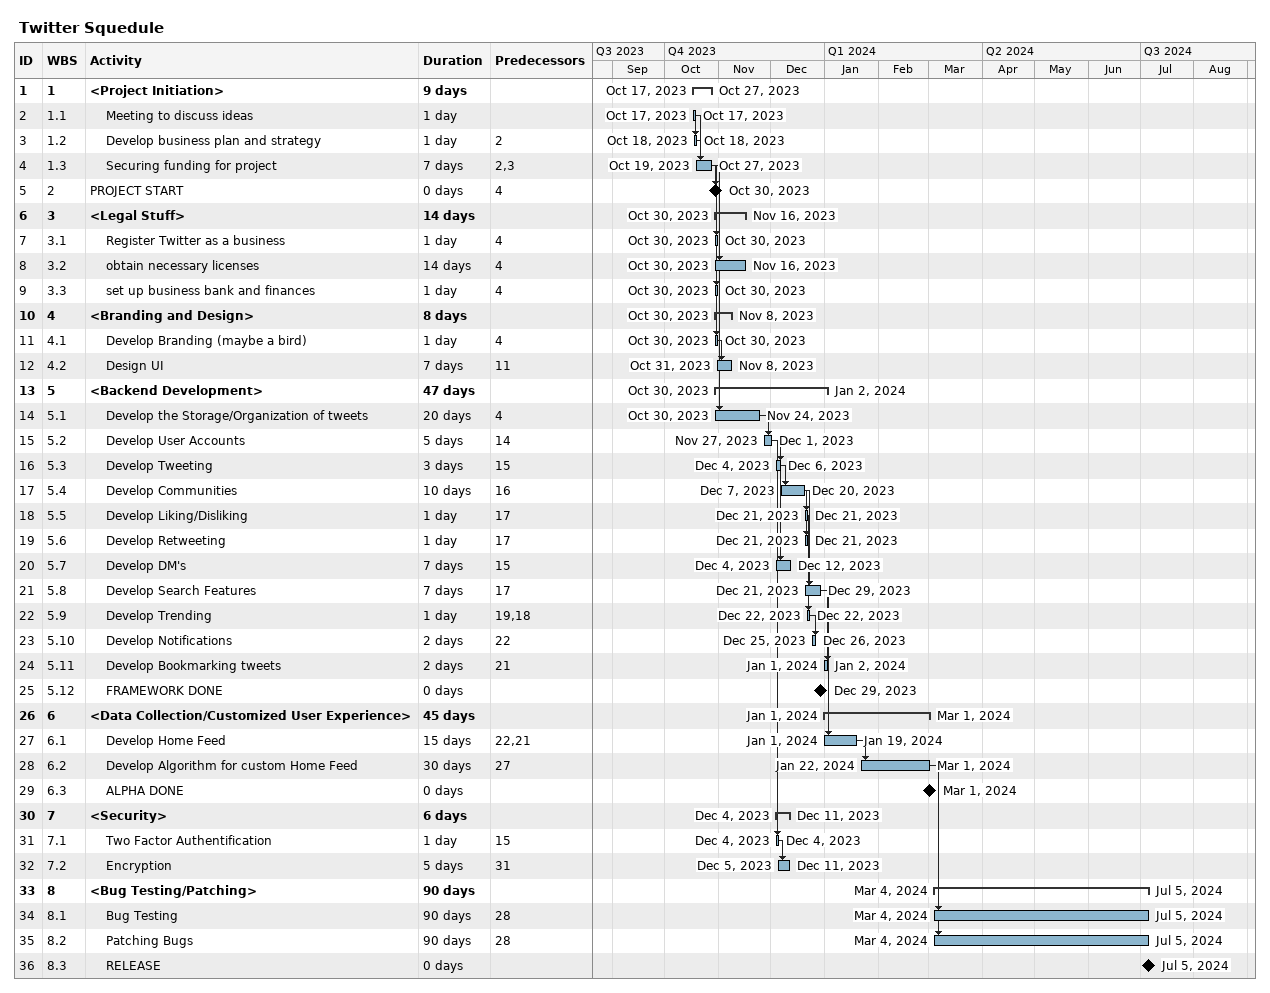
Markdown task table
Twitter Squedule

| ID | WBS | Task | Duration | Start | Finish | Predecessors |
|---|---|---|---|---|---|---|
| 1 | 1 | **<Project Initiation>** | 9d | 2023-10-17 | 2023-10-27 |  |
| 2 | 1.1 | Meeting to discuss ideas | 1d | 2023-10-17 | 2023-10-17 |  |
| 3 | 1.2 | Develop business plan and strategy | 1d | 2023-10-18 | 2023-10-18 | 2 |
| 4 | 1.3 | Securing funding for project | 7d | 2023-10-19 | 2023-10-27 | 2, 3 |
| 5 | 2 | PROJECT START | 0d | 2023-10-30 | 2023-10-30 | 4 |
| 6 | 3 | **<Legal Stuff>** | 14d | 2023-10-30 | 2023-11-16 |  |
| 7 | 3.1 | Register Twitter as a business | 1d | 2023-10-30 | 2023-10-30 | 4 |
| 8 | 3.2 | obtain necessary licenses | 14d | 2023-10-30 | 2023-11-16 | 4 |
| 9 | 3.3 | set up business bank and finances | 1d | 2023-10-30 | 2023-10-30 | 4 |
| 10 | 4 | **<Branding and Design>** | 8d | 2023-10-30 | 2023-11-08 |  |
| 11 | 4.1 | Develop Branding (maybe a bird) | 1d | 2023-10-30 | 2023-10-30 | 4 |
| 12 | 4.2 | Design UI | 7d | 2023-10-31 | 2023-11-08 | 11 |
| 13 | 5 | **<Backend Development>** | 47d | 2023-10-30 | 2024-01-02 |  |
| 14 | 5.1 | Develop the Storage/Organization of tweets | 20d | 2023-10-30 | 2023-11-24 | 4 |
| 15 | 5.2 | Develop User Accounts | 5d | 2023-11-27 | 2023-12-01 | 14 |
| 16 | 5.3 | Develop Tweeting | 3d | 2023-12-04 | 2023-12-06 | 15 |
| 17 | 5.4 | Develop Communities | 10d | 2023-12-07 | 2023-12-20 | 16 |
| 18 | 5.5 | Develop Liking/Disliking | 1d | 2023-12-21 | 2023-12-21 | 17 |
| 19 | 5.6 | Develop Retweeting | 1d | 2023-12-21 | 2023-12-21 | 17 |
| 20 | 5.7 | Develop DM's | 7d | 2023-12-04 | 2023-12-12 | 15 |
| 21 | 5.8 | Develop Search Features | 7d | 2023-12-21 | 2023-12-29 | 17 |
| 22 | 5.9 | Develop Trending | 1d | 2023-12-22 | 2023-12-22 | 19, 18 |
| 23 | 5.10 | Develop Notifications | 2d | 2023-12-25 | 2023-12-26 | 22 |
| 24 | 5.11 | Develop Bookmarking tweets | 2d | 2024-01-01 | 2024-01-02 | 21 |
| 25 | 5.12 | FRAMEWORK DONE | 0d | 2023-12-29 | 2023-12-29 |  |
| 26 | 6 | **<Data Collection/Customized User Experience>** | 45d | 2024-01-01 | 2024-03-01 |  |
| 27 | 6.1 | Develop Home Feed | 15d | 2024-01-01 | 2024-01-19 | 22, 21 |
| 28 | 6.2 | Develop Algorithm for custom Home Feed | 30d | 2024-01-22 | 2024-03-01 | 27 |
| 29 | 6.3 | ALPHA DONE | 0d | 2024-03-01 | 2024-03-01 |  |
| 30 | 7 | **<Security>** | 6d | 2023-12-04 | 2023-12-11 |  |
| 31 | 7.1 | Two Factor Authentification | 1d | 2023-12-04 | 2023-12-04 | 15 |
| 32 | 7.2 | Encryption | 5d | 2023-12-05 | 2023-12-11 | 31 |
| 33 | 8 | **<Bug Testing/Patching>** | 90d | 2024-03-04 | 2024-07-05 |  |
| 34 | 8.1 | Bug Testing | 90d | 2024-03-04 | 2024-07-05 | 28 |
| 35 | 8.2 | Patching Bugs | 90d | 2024-03-04 | 2024-07-05 | 28 |
| 36 | 8.3 | RELEASE | 0d | 2024-07-05 | 2024-07-05 |  |
